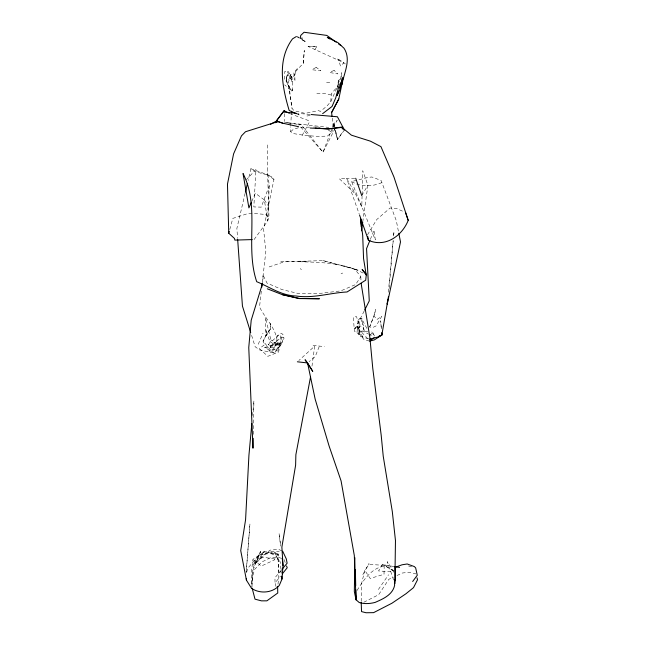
<?xml version="1.0" encoding="UTF-8"?>
<svg xmlns="http://www.w3.org/2000/svg" width="645" height="645" viewBox="0 0 645 645"><rect width="100%" height="100%" fill="white"/><g stroke="black" fill="none" stroke-linecap="round" stroke-linejoin="round"><path stroke-width="0.48" stroke-dasharray="3.23 2.42" d="M254.106 239.529L267.74 220.856L268.981 217.18L267.57 171.594L267.594 142.698M361.208 601.422L361.329 584.709L364.78 570.269L369.109 564.367L384.194 565.367L393.418 571.002M332.24 118.156L332.981 124.695L331.893 132.378L327.362 136.127L317.388 136.385L304.392 135.377L293.209 133.539L290.637 131.725L290.693 126.751M290.71 125.751L291.346 114.06M384.194 565.367L384.017 574.3L370.166 578.444L364.78 570.269M253.251 434.367L253.928 400.755L252.469 416.638M362.071 195.782L361.789 206.827L355.629 194.145L346.615 178.351L339.343 178.738L355.629 194.145M362.095 194.774L362.724 170.667L367.924 185.309L362.877 220.945M251.711 201.506L255.315 193.25L264.329 199.886L267.74 220.856L269.263 185.671L267.57 171.594M291.943 91.147L286.985 83.302L286.203 80.827L286.38 76.392L287.694 74.731L291.967 77.126L292.661 90.727L291.943 91.147L284.655 84.85M246.164 572.284L249.938 523.998L246.261 572.075M251.985 586.305L252.663 576.34L254.493 569.559L261.749 562.045L271.037 557.425L279.39 557.586L283.268 559.215M303.335 63.258L304.271 50.447L303.335 63.258L295.434 71.708L294.475 75.715L285.985 80.875L288.525 85.648L292.016 108.376L294.031 110.69L305.045 113.375L318.646 110.65L320.396 111.416L327.047 105.957L330.78 101.628L331.304 93.767L337.633 86.438L338.939 80.327L340.899 78.319M284.292 79.279L284.872 71.369L287.888 71.055L291.967 77.126M389.12 288.726L393.208 240.73M278.011 584.273L278.922 573.848L278.172 554.023L264.474 551.749L252.896 559.384L251.534 571.172L251.921 587.305M369.633 327.015L373.987 315.824L376.857 319.573L381.816 316.187L376.124 325.886L373.02 327.418L369.633 327.015L373.987 315.824L375.777 309.423L373.528 317.017M388.322 292.25L393.144 240.674M338.488 84.979L338.939 80.327L339.343 81.657M356.999 332.473L357.62 326.168L359.12 331.095L368.771 331.869M339.068 86.849L339.447 83.229M261.33 291.137L259.532 306.939C265.538 319.283 277.14 329.087 277.423 343.785L274.568 344.777L269.803 341.318L265.692 329.619L267.28 333.288L263.071 341.108L264.595 344.664L259.443 348.623L267.844 356.322L278.527 352.049L280.486 343.97L278.148 342.56L271.343 351.025L268.804 350.961L278.809 347.518L271.343 351.025L263.071 341.108L267.28 333.288L270.368 329.071L270.521 323.524L270.223 330.119L270.368 329.071L265.78 335.989L265.466 317.453L270.86 339.867L269.384 343.712M262.338 282.252L265.821 251.639L263.595 228.967L273.964 179.487L273.254 177.931C266.49 173.045 257.258 173.94 250.897 168.764L248.14 180.503M311.986 366.118L314.679 346.163L298.837 360.499M337.053 88.76L338.625 79.649M340.689 79.464L341.366 72.417M286.38 76.392L286.203 80.827M295.434 71.708L294.773 75.562L294.999 80.383L291.919 81.738L290.492 74.618L291.701 74.312L291.919 81.738M368.69 338.883L358.878 335.843L357.161 326.128L358.854 318.735L361.7 318.308L362.353 319.42L362.966 325.403L364.481 331.635L363.087 327.7L360.321 325.983L358.741 326.056L361.281 326.378M245.148 193.218L236.876 228.419L237.594 238.376M246.713 572.276L247.615 568.543L258.701 555.256L268.925 552.684L275.407 555.571L280.196 561.835L281.389 573.3M290.492 74.618L288.001 84.302L289.025 86.124L292.016 108.376M229.757 229.523L232.813 218.405L246.962 213.858L254.807 213.551L265.555 214.446L268.981 217.18M277.753 351.227L280.027 343.277M281.865 550.862L278.543 549.338L270.061 550.153L259.419 558.473L254.686 563.537L252.517 570.188L251.848 584.217L253.114 569.849L260.572 551.636L274.738 552.378L278.963 555.192L273.456 553.096L265.619 554.047L255.065 563.996L260.572 551.636L252.993 564.722L264.474 551.749L257.79 556.409L278.076 559.513L278.922 573.848L281.268 570.809M333.07 127.081L337.23 120.43L333.965 123.517L323 152.22L298.562 124.509L301.352 124.824L323 152.22L334.997 128.653L337.52 139.538L344.317 130.129M269.263 185.671L261.233 207.134L253.832 206.924L255.976 169.458L246.366 179.753M333.965 126.678L333.457 124.84L333.965 123.517L334.594 126.347M251.606 335.392L255.154 346.736L259.588 349.929L274.496 353.113L281.051 344.607L283.784 337.504L281.438 337.004L270.15 347.276L278.842 343.753L280.567 344.003L280.688 335.851L279.382 335.231L277.189 335.497L276.286 341.737L270.086 346.309L268.086 343.995L270.876 347.042L270.086 346.309L278.084 342.56L275.302 346.075L279.825 343.019L283.026 334.36L280.76 333.183L271.972 341.165L275.471 343.092L270.86 339.867M287.694 74.731L285.928 79.246L289.71 87.776M319.178 346.679L315.244 356.532L309.108 361.668M370.351 239.343L374.14 230.072L375.277 239.867L351.598 181.551L368.472 177.319L371.915 176.996L381.106 180.479L396.328 220.751L398.417 231.337M258.242 344.269L263.007 333.207M357.032 590.449C363.651 580.024 372.092 566.923 385.775 565.979L393.144 570.551L393.506 573.349M330.78 101.628L337.633 86.438M273.964 179.487L267.578 174.698L250.897 168.764M281.051 344.607L284.05 338.23L283.784 337.504M364.191 311.043L355.121 328.797L357.499 326.91L359.507 327.297L359.934 330.7L357.499 326.91L354.323 328.305L359.507 327.297L356.564 316.614L353.371 317.179L354.347 331.095L362.546 336.617L357.161 326.128L360.966 335.981M302.126 135.506L309.39 122.099L308.729 120.647L290.242 113.746M362.829 574.663L369.053 563.359M280.083 343.398L274.496 353.113L264.644 347.397L280.083 343.398L274.351 346.825M314.865 49.762L316.711 46.642L308.076 46.408L343.97 62.775L340.383 65.992L338.69 59.372L337.246 59.058M367.513 234.812L376.761 219.518L390.112 208.004L396.449 208.448L403.714 211.697M393.853 566.504L382.356 564.617L378.518 570.938L393.152 571.897M361.7 195.491L367.924 185.309M269.142 266.933L284.098 261.838L323.137 260.604L354.903 269.344L360.805 276.657L355.621 284.558L340.778 290.887L319.162 293.507L298.974 293.668L281.97 289.565L267.014 283.058L262.87 274.722L263.2 281.236M278.172 554.023L274.262 559.973L261.33 566.068L252.896 559.384M334.223 127.589L337.52 139.538L343.019 131.427M378.365 589.522L388.564 574.751M276.044 586.595L275.06 582.927L280.543 576.098M281.357 570.099L274.939 577.759L275.06 582.927M297.385 68.507L293.87 72.571L294.217 79.706M369.633 335.674L372.907 332.175L374.519 336.432M290.637 131.725L293.29 129.403L299.917 127.283L309.592 127.138M254.686 563.537L261.644 557.538M363.836 602.261L378.655 594.706L388.822 579.307L393.353 577.211M396.981 575.525L402.424 573.002L408.874 572.317L416.001 573.913M341.06 273.754L342.689 273.037M366.908 328.442L361.781 319.009L360.7 318.606L358.281 319.501L360.321 325.983M306.964 115.995L310.874 115.415M316.711 46.642L308.076 46.408M270.9 551.451L279.237 551.282M313.462 127.073L316.364 127.033M354.79 178.262L346.615 178.351L359.184 214.019M280.76 261.314L308.842 261.33M316.832 93.493L325.58 93.598L332.111 95.218M264.644 347.397L274.27 347.534M310.092 114.447L297.16 113.335M326.572 82.399L329.78 82.745M286.735 122.647L328.74 127.42M313.043 345.349L324.459 346.647M343.704 63.661L345.478 63.911M363.022 273.037C344.382 262.999 322.081 262.305 301.304 261.797L299.99 261.08M284.501 122.453L287.476 122.873M288.468 123.01L301.352 124.824M382.356 564.617L389.153 565.859M354.903 269.344L358.257 270.126L342.318 265.571M369.512 341.108L364.062 339.649L359.152 333.288L359.773 332.07L362.208 330.893L368.045 333.771M408.519 565.988L412.091 566.947M318.299 127.001L320.154 127.508M323.137 260.604L337.883 264.635M297.361 114.117L299.175 114.915L297.522 113.988M351.598 181.551C360.845 187.252 371.915 186.808 381.671 182.696L381.106 180.479M368.884 334.183L371.383 335.416M301.715 39.482L305.988 42.135L302.183 39.538M338.69 59.372L343.97 62.775M301.844 39.466L305.988 42.135M328.305 130.016L331.893 132.378M361.724 332.336L367.44 338.399M300.36 268.538L301.36 269.715M264.329 199.886L268.642 206.271M371.786 331.885L374.406 336.513M287.267 71.458L292.225 81.738M274.738 552.378L278.076 559.513M333.457 124.84L334.078 126.364M357.161 326.128L359.241 331.449M284.042 559.538L285.461 563.19M360.7 318.606L363.49 325.846M393.539 579.782L387.331 561.682L393.144 570.551L393.442 573.494M335.432 130.113L337.52 139.538M292.37 89.341L292.661 90.727M333.965 123.517L334.658 126.944M280.535 544.444L279.051 533.455L280.615 546.113M381.389 328.813L380.671 320.807L381.364 329.369M341.544 73.764L341.689 76.723M360.805 276.657L361.039 281.446M284.219 113.641L284.469 121.47M393.885 232.732L393.547 236.731L393.885 232.732M316.187 67.354L311.954 69.733L320.839 70.773L316.187 67.354M334.094 70.345L329.563 72.506L337.867 73.909L334.094 70.345"/><path stroke-width="0.97" d="M361.2 602.406L361.531 611.597L366.029 612.75L373.592 612.653L391.942 603.228L405.939 593.771L413.51 587.643L417.525 579.766L417.017 577.815M354.879 557.74L354.331 591.521L356.04 599.745L359.192 602.511C364.361 604.131 369.899 603.76 375.092 602.422C383.195 598.85 392.571 594.908 394.651 585.265L394.45 583.306M253.171 438.318L252.977 448.202L248.76 347.518L251.203 320.234L262.636 283.099M251.832 423.588L248.922 455.362L245.584 519.693L240.722 550.604L246.446 580.194L251.55 588.369C260.024 594.013 272.295 593.118 279.293 585.442L281.986 579.041L283.018 565.584L281.873 547.137L295.62 465.15L295.87 454.725L310.503 377.091M388.443 296.724L381.832 335.086L374.302 339.923L369.512 341.108M387.581 300.183L387.21 304.15L400.505 241.931L398.803 233.264M261.781 287.194L262.225 283.244M291.459 113.109L291.685 111.214M361.474 230.845L362.74 221.936M342.253 77.618L339.617 90.292L337.029 95.573L337.48 93.638M332.03 116.285L331.603 112.552L338.786 99.032L342.043 83.624M245.382 192.234L247.446 183.43M342.011 84.463C343.995 72.627 351.485 59.8 344.027 48.262L337.859 42.586L327.257 37.378L329.797 38.91M339.06 85.559L335.771 97.774L332.054 106.457L322.621 113.665M252.179 239.585L234.853 240.101L234.458 238.432L228.741 233.224L229.249 231.37M337.029 95.573L338.698 90.84M339.697 87.994L343.358 77.577L342.124 80.246M369.972 240.271L366.562 248.615L369.271 300.884L364.643 310.156M251.308 202.417L248.906 207.924L243.036 173.505C260.274 207.15 244.81 246.809 256.71 281.696C269.812 287.049 281.422 295.62 296.176 296.007C313.414 298.595 329.982 292.83 347.066 291.975L365.715 280.172L366.344 274.27L362.119 269.441L365.618 274.19M340.068 84.697L341.302 82.028M331.603 112.552L338.786 99.032M310.221 128.024L328.313 128.927L341.971 127.42L351.42 135.176L370.432 141.174L380.937 146.625L393.934 176.956L408.212 220.372C401.988 236.006 385.291 247.841 368.448 240.295L359.515 214.954M412.663 581.508L417.267 575.243L415.662 567.914L414.332 566.56L407.18 563.972L402.004 564.81L395.603 567.149M298.562 126.702L282.744 123.187L276.423 120.897L284.123 110.706L289.371 113.31M276.423 120.897L284.123 110.706L284.26 112.141L296.168 113.238M282.365 573.824L287.235 567.753L286.525 565.931M281.994 569.333L287.13 563.214L286.315 558.965L282.695 551.241M370.278 340.56L374.084 337.835M296.41 36.499L292.507 38.869C276.818 60.033 282.22 87.244 289.186 110.529L296.45 113.722M270.586 124.308L277.132 120.607M275.117 122.735L277.729 121.623L282.744 123.187M379.212 335.908L381.832 335.086L381.743 332.812M277.729 121.623L245.503 131.733L241.456 135.885L233.579 153.905L227.475 184.099L228.741 233.224M369.569 339.206L377.801 337.012L381.832 335.086L381.679 333.183M344.317 130.129L342.769 126.936L328.313 128.927L315.324 128.032M302.32 38.136L300.191 38.394L300.78 35.362L304.061 32.25L326.83 35.427L336.158 42.167M311.1 114.52L337.424 116.769L342.769 126.936M297.361 361.789L307.568 362.95L312.769 371.367L305.077 359.749L307.568 362.95L315.155 399.118L329.079 445.953L341.076 480.896L354.307 555.49L356.04 599.745L355.556 595.045M394.813 566.665L399.61 567.447M282.389 294.676L299.32 298.425L319.42 298.764L299.199 298.587L282.389 294.676L267.304 288.807M297.434 36.83L299.022 37.733M338.488 43.852L340.818 45.537M355.701 178.254L361.7 195.491M405.528 212.511L408.212 220.372M250.72 332.554L242.439 306.077L237.658 239.376M341.971 127.42L342.39 129.024M252.155 588.216L255.009 599.165L261.418 600.85L266.885 600.834L277.761 593.013L277.6 586.321M367.827 236.642L368.448 240.295M366.199 274.98L363.554 258.492L362.7 235.393L360.611 218.881L361.192 226.855M361.136 283.365L369.932 338.053L372.762 368.279L381.187 435.157L383.235 456.241L392.305 511.55L395.466 540.55L394.845 583.596L394.361 579.871M282.236 558.102L283.018 565.584M281.688 576.17L281.986 579.041M246.309 578.484L246.446 580.194M395.393 580.919L395.062 566.931M355.355 569.761L355.717 585.749M355.814 589.748L356.04 599.745"/></g></svg>
